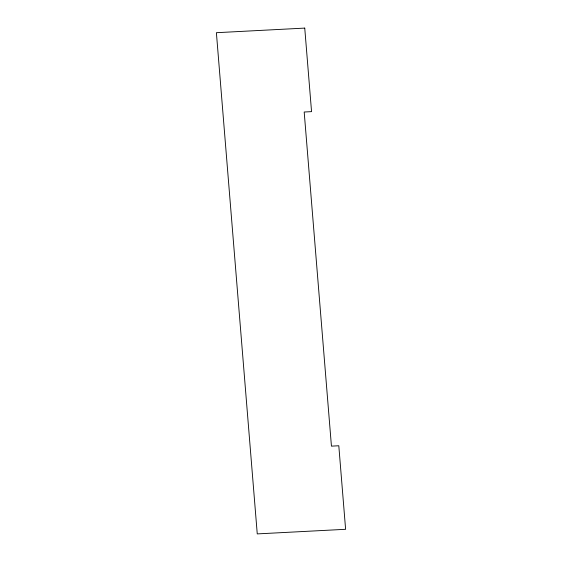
<?xml version="1.0" encoding="UTF-8"?>
<svg xmlns="http://www.w3.org/2000/svg" width="562" height="562" viewBox="0 0 562 562"><rect width="100%" height="100%" fill="white"/><g stroke="black" fill="none" stroke-linecap="round" stroke-linejoin="round"><path stroke-width="0.84" d="M304.745 28.1L216.391 32.701L257.255 533.9L345.609 529.299L338.802 445.764L331.44 446.144L304.19 112.014L311.552 111.634L304.745 28.1"/></g></svg>
